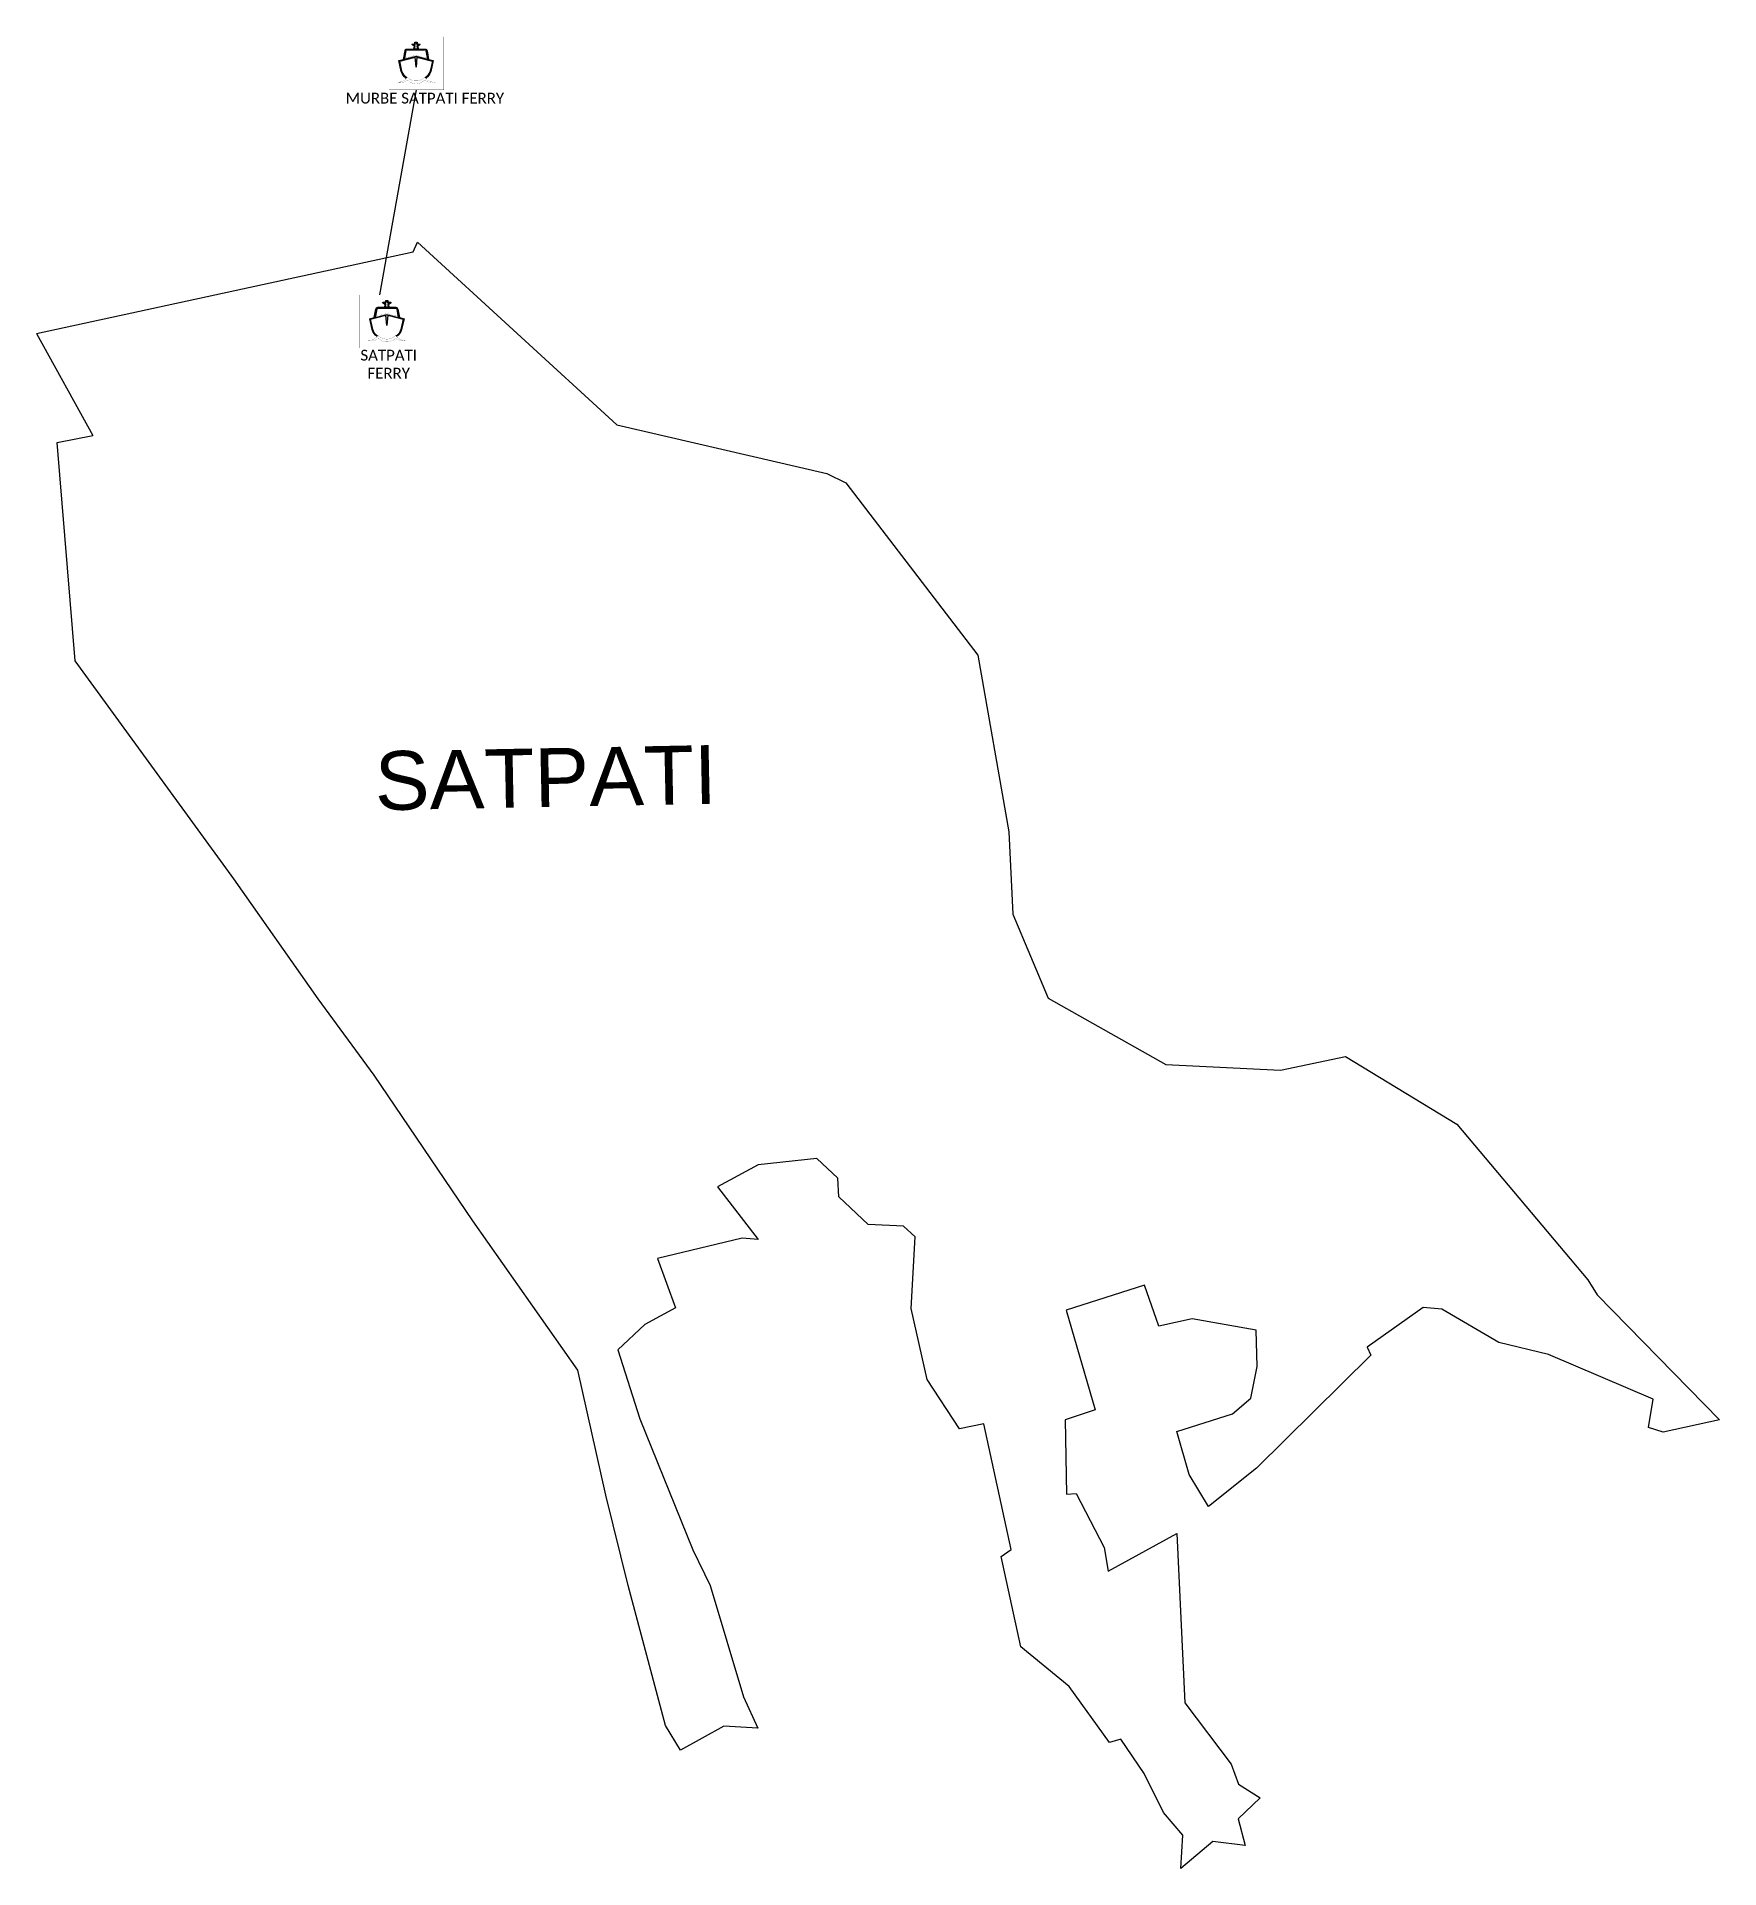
# Model space of a CAD drawing. Header units: metres. Extents: x 258845 to 261959, y 2180031 to 2183422.
import ezdxf

# ---------------------------------------------------------------- set-up
doc = ezdxf.new("R2010")
doc.units = ezdxf.units.M
for name, color, linetype in [('FERRY', 14, 'Continuous'), ('FERRY ROUTE', 5, 'Continuous'), ('JETTY TEXT', 7, 'Continuous'), ('village', 3, 'Continuous'), ('VILLAGE NAME', 250, 'Continuous')]:
    doc.layers.add(name, color=color, linetype=linetype)
doc.styles.get("Standard").update_dxf_attribs({"font": 'simplex.shx'})
doc.linetypes.add('FENCELINE2', pattern='A,0.25,-0.1,[132,ltypeshp.shx,S=0.1,R=0,X=-0.1,Y=0],-0.1,1', length=1.45)

# ---------------------------------------------------------------- blocks, each defined once
blk = doc.blocks.new('TUYJYHJ')
h = blk.add_hatch(color=256)
h.dxf.hatch_style = 1
h.paths.add_polyline_path([(-17427, 33760, 0.3927863), (-17566, 33889), (-18045, 33889), (-18075, 34080), (-17901, 34205), (-17918, 34237), (-18098, 34237), (-18112, 34354), (-18272, 34355), (-18285, 34236), (-18465, 34234), (-18482, 34202), (-18306, 34078), (-18333, 33889), (-18821, 33889, 0.3808527), (-18952, 33762), (-19066, 33168), (-19383, 33085), (-19217, 32340, 0.1416171), (-18869, 31851, 0.0136089), (-18837, 31886, -0.1415696), (-19171, 32353), (-19326, 33051), (-18254, 33330), (-18191, 32633), (-18127, 33330), (-17055, 33051), (-17210, 32353, -0.1421711), (-17546, 31885, 0.0134174), (-17514, 31849, 0.1421217), (-17165, 32340), (-16999, 33085), (-17315, 33168)])
h.paths.add_polyline_path([(-17377, 33184), (-18191, 33396), (-19003, 33184), (-18894, 33755, -0.3875835), (-18819, 33831), (-17566, 33831, -0.4030462), (-17485, 33753)], flags=16)
h.paths.add_polyline_path([(-17522, 33276), (-18153, 33444, 0.1099752), (-18246, 33444), (-18863, 33280, -0.3953326), (-18920, 33345), (-18859, 33724, -0.2949015), (-18804, 33783), (-17594, 33782, -0.3365152), (-17524, 33736), (-17447, 33341, -0.3840616)], flags=0)
h.paths.add_polyline_path([(-18093, 33889), (-18286, 33889), (-18255, 34100), (-18379, 34188), (-18243, 34190), (-18230, 34308), (-18154, 34307), (-18140, 34190), (-18003, 34190), (-18126, 34101)], flags=16)
at = {"const_width": 10}
blk.add_lwpolyline([(-20070, 34743), (-16263, 34743), (-16263, 31059), (-20070, 31059)], close=True, dxfattribs=at)
at = {"flags": 128}
for points in [[(-18869, 31851, -0.1416171), (-19217, 32340), (-19383, 33085), (-19066, 33168), (-18952, 33762, -0.3808527), (-18821, 33889), (-18333, 33889), (-18306, 34078), (-18482, 34202), (-18465, 34234), (-18285, 34236), (-18272, 34355), (-18112, 34354), (-18112, 34354), (-18098, 34237), (-17918, 34237), (-17901, 34205), (-18075, 34080), (-18045, 33889), (-17565, 33889), (-17565, 33889, -0.3919775), (-17427, 33760), (-17315, 33168), (-16999, 33085), (-17165, 32340, -0.1421217), (-17514, 31849)], [(-18837, 31886, -0.1415696), (-19171, 32353), (-19326, 33051), (-18254, 33330)], [(-17377, 33184), (-17485, 33753, 0.4019781), (-17565, 33831), (-18819, 33831, 0.3875835), (-18894, 33755), (-19003, 33184)], [(-18127, 33330), (-17055, 33051), (-17210, 32353, -0.1421711), (-17546, 31885)]]:
    blk.add_lwpolyline(points, format="xyb", dxfattribs=at)
for points in [[(-19003, 33184), (-18191, 33396), (-17377, 33184)], [(-18286, 33889), (-18255, 34100), (-18379, 34188), (-18243, 34190), (-18230, 34308), (-18154, 34307), (-18140, 34190), (-18003, 34190), (-18126, 34101), (-18093, 33889)], [(-18093, 33889), (-18286, 33889)], [(-18127, 33330), (-18191, 32633), (-18254, 33330)]]:
    blk.add_lwpolyline(points, dxfattribs=at)
at = {"const_width": 10, "flags": 128}
blk.add_lwpolyline([(-17594, 33782, -0.3365152), (-17524, 33736), (-17447, 33341, -0.3840616), (-17522, 33276), (-18153, 33444, 0.1099752), (-18246, 33444), (-18863, 33280, -0.3953326), (-18920, 33345), (-18859, 33724, -0.2949015), (-18804, 33783)], format="xyb", close=True, dxfattribs=at)
at = {"const_width": 10}
blk.add_lwpolyline([(-19531, 31574, 0.2463985), (-18801, 31932, 0.4206168), (-17584, 31932, 0.244555), (-16847, 31572, -0.2283367), (-17585, 31739, -0.420789), (-18798, 31742, -0.2663096)], format="xyb", close=True, dxfattribs=at)

msp = doc.modelspace()

# ---------------------------------------------------------------- linework, layer by layer
at = {"color": 3, "flags": 128}
msp.add_lwpolyline([(258844.9, 2182873), (258948.8, 2182683.7)], dxfattribs=at)
at = {"layer": 'FERRY ROUTE', "linetype": 'FENCELINE2', "ltscale": 10}
msp.add_lwpolyline([(259479.8, 2182944.1), (259547.7, 2183323.9)], dxfattribs=at)
at = {"layer": 'village', "color": 3}
for points in [[(258844.9, 2182873, 0), (259541.5, 2183024, 0), (259549.6, 2183041.9, 0), (259918.8, 2182703.4, 0), (260307.7, 2182613.8, 0), (260342.7, 2182596.1, 0), (260587.2, 2182277.1, 0), (260644.6, 2181950, 0), (260651.4, 2181798, 0), (260717.1, 2181642.2, 0), (260934.8, 2181519.8, 0), (261147, 2181508.9, 0), (261267.3, 2181534.3, 0), (261473.2, 2181409.3, 0), (261716.1, 2181121.1, 0), (261733.2, 2181093, 0), (261959.4, 2180862, 0), (261855.4, 2180838.7, 0), (261828.3, 2180847.7, 0), (261836.7, 2180900.2, 0)], [(261836.7, 2180900.2, 0), (261643.2, 2180982.7, 0), (261551, 2181005.2, 0), (261445.6, 2181066.7, 0), (261410.9, 2181070, 0), (261307.4, 2180996.5, 0), (261314.3, 2180981.5, 0), (261102.8, 2180772.1, 0), (261013.7, 2180701.4, 0), (260977.9, 2180760.8, 0), (260955.2, 2180840.1, 0), (261058.5, 2180872.7, 0), (261092.5, 2180902, 0), (261104.2, 2180960.3, 0), (261102.3, 2181027.8, 0), (260983.8, 2181048.7, 0), (260921.7, 2181035.2, 0), (260895.4, 2181110.8, 0), (260750.5, 2181064.5, 0), (260803.9, 2180880.5, 0), (260748.4, 2180861.7, 0), (260750.8, 2180724.1, 0), (260768.9, 2180725.1, 0), (260820.7, 2180625.4, 0), (260828.1, 2180581.7, 0), (260955, 2180651.3, 0), (260970.2, 2180337.8, 0), (261055.9, 2180224.3, 0), (261069.1, 2180187.4, 0), (261109.2, 2180162.3, 0), (261068.8, 2180123, 0), (261081.8, 2180074.1, 0), (261022.1, 2180080.9, 0), (260962.9, 2180031.5, 0), (260966.3, 2180092.9, 0), (260930.6, 2180134.9, 0), (260894.9, 2180206.9, 0), (260851.9, 2180270.7, 0), (260830.9, 2180264.5, 0), (260755.9, 2180368.3, 0), (260666.7, 2180441.4, 0), (260630.1, 2180608.5, 0), (260648.6, 2180622, 0), (260598.1, 2180854.6, 0), (260553, 2180844.9, 0), (260493, 2180936.2, 0), (260463.8, 2181067.6, 0), (260471.1, 2181200.6, 0), (260449.1, 2181220.2, 0), (260383.9, 2181223.1, 0), (260329.6, 2181274.3, 0), (260327.5, 2181309.2, 0), (260289, 2181345.6, 0), (260180.3, 2181333.8, 0), (260105.2, 2181293.3, 0), (260180.2, 2181195.6, 0), (260150.5, 2181197.8, 0), (259993.8, 2181160.3, 0), (260027.4, 2181069.4, 0), (259970.5, 2181038.5, 0), (259920.5, 2180991.2, 0), (259961.6, 2180863.6, 0), (260059.5, 2180621.3, 0), (260091.2, 2180554.9, 0), (260153.1, 2180349, 0), (260179.8, 2180290.9, 0), (260116.6, 2180294.5, 0), (260036.4, 2180250.4, 0), (260008.9, 2180295.9, 0), (259939.7, 2180554.9, 0), (259898.5, 2180722.4, 0), (259846.4, 2180953.8, 0), (259652.1, 2181230.3, 0), (259469.7, 2181499.8, 0), (259366, 2181641.4, 0), (259209.9, 2181863.3, 0), (258916.3, 2182267, 0), (258882.9, 2182670.8, 0), (258948.8, 2182683.7, 0)]]:
    msp.add_polyline3d(points, dxfattribs=at)

# ---------------------------------------------------------------- block references
at = {"layer": 'FERRY', "xscale": 0.0266638455042826, "yscale": 0.0266638455042826, "zscale": 0.0266638455042826}
for p in [(260032.1, 2182495.7), (259978.1, 2182017.7)]:
    msp.add_blockref('TUYJYHJ', p, dxfattribs=at)

# ---------------------------------------------------------------- texts
at = {"layer": 'JETTY TEXT', "char_height": 20, "attachment_point": 1}
for s, width, heights, insert in [('\\pxqc;{\\fCalibri|b0|i0|c0|p34;MURBE SATPATI FERRY}', 300.312, [100.4], (259413.3, 2183318.4)), ('\\pxqc;{\\fCalibri|b0|i0|c0|p34;SATPATI FERRY}', 142.227, [54], (259425.4, 2182842.6))]:
    msp.add_mtext_dynamic_manual_height_columns(s, width=width, gutter_width=1, heights=heights, dxfattribs=dict(at, insert=insert))
at = {"layer": 'VILLAGE NAME', "insert": (259469.6, 2182098.9), "char_height": 108.748, "attachment_point": 1, "rotation": 1.1028}
msp.add_mtext_dynamic_manual_height_columns('{\\fArial|b0|i0|c0|p34;SATPATI}', width=726.929, gutter_width=543.7, heights=[0], dxfattribs=at)

doc.saveas('drawing.dxf')
